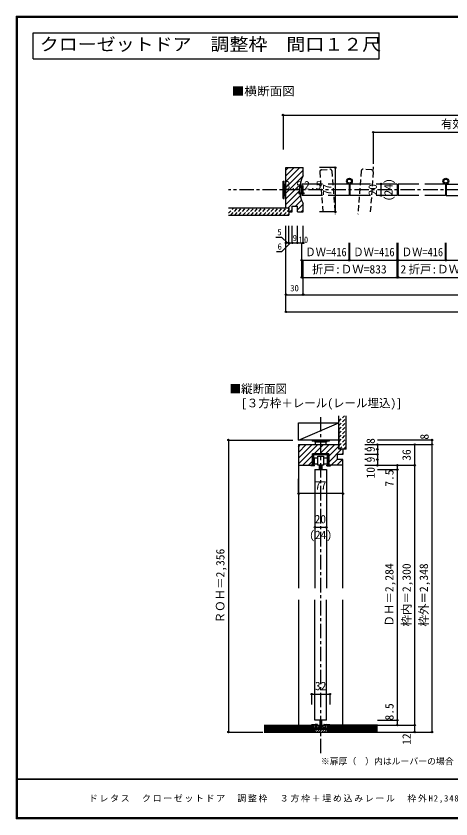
# Model space of a CAD drawing. Units: millimetres, scale not verified. Extents: x -973 to 977, y -701 to 696.
# Drawn here: x -973 to -217, y -701 to 696 of the extents above; entities that cross this region are included whole.
import ezdxf
from ezdxf.enums import TextEntityAlignment as Align

# ---------------------------------------------------------------- set-up
doc = ezdxf.new("R2010")
doc.units = ezdxf.units.MM
doc.header["$LTSCALE"] = 5
doc.header["$PDMODE"] = 32
doc.header["$PDSIZE"] = 2.5
for name, pattern in [('CHAIN1', [8, 5, -1, 1, -1]), ('DASHED1', [1.8, 1.2, -0.6]), ('DASHED2', [3, 2, -1])]:
    doc.linetypes.add(name, pattern=pattern)
for name, color, linetype in [('0-0_補助線', 7, 'Continuous'), ('0-1_通り芯', 4, 'CHAIN1'), ('0-3_仕上げ', 7, 'Continuous'), ('0-4_枠', 3, 'Continuous'), ('0-6_扉', 6, 'Continuous'), ('0-7_金物', 7, 'Continuous'), ('0-A_文字', 7, 'Continuous'), ('0-B_寸法', 7, 'Continuous'), ('0-C_ハッチ', 4, 'Continuous'), ('F-1_枠', 6, 'Continuous'), ('F-A_文字', 7, 'Continuous')]:
    doc.layers.add(name, color=color, linetype=linetype)
doc.styles.add('ＭＳ ゴシック', font='')
doc.styles.get('ＭＳ ゴシック').set_extended_font_data('MS Gothic')

msp = doc.modelspace()

# ---------------------------------------------------------------- linework, layer by layer
at = {"layer": '0-0_補助線', "color": 4}
for p, q in [((-479.948, 387.393), (-479.948, 400.948)), ((-476.448, 387.393), (-476.448, 400.948)), ((-473.948, 387.393), (-473.948, 400.948)), ((-476.448, 387.393), (-479.948, 387.393)), ((-473.948, 387.393), (-476.448, 387.393))]:
    msp.add_line(p, q, dxfattribs=at)
at = {"layer": '0-0_補助線'}
for p in [(-479.948, 387.393), (-476.448, 387.393), (-473.948, 387.393)]:
    msp.add_point(p, dxfattribs=at)
at = {"layer": '0-1_通り芯'}
for p, q in [((-351.948, 463.658), (-351.948, 424.921)), ((320.052, 393.658), (-603.948, 393.658)), ((-443.448, -586.651), (-443.448, 0.333))]:
    msp.add_line(p, q, dxfattribs=at)
at = {"layer": '0-3_仕上げ', "color": 4}
for p, q in [((-418.227, 432.158), (-445.432, 432.158)), ((-418.227, 432.158), (-418.227, 355.158)), ((-418.227, 355.158), (-445.432, 355.158)), ((-481.948, -11.642), (-411.948, -11.642)), ((-481.948, -41.642), (-481.948, -11.642)), ((-411.948, -19.642), (-411.948, -49.642)), ((-459.448, -483.75), (-427.448, -483.75)), ((-459.448, -483.75), (-459.448, -501.868)), ((-427.448, -483.75), (-427.448, -501.868))]:
    msp.add_line(p, q, dxfattribs=at)
at = {"layer": '0-3_仕上げ', "color": 2}
for p, q in [((-603.948, 362.158), (-498.948, 362.158)), ((-603.948, 349.658), (-498.948, 349.658)), ((-498.948, 362.158), (-498.948, 349.658)), ((-411.948, -57.667), (-411.948, 0.333)), ((-399.448, -57.667), (-399.448, 0.333)), ((-399.448, -57.667), (-411.948, -57.667)), ((-541.948, -537.667), (-455.948, -537.667)), ((-455.948, -549.667), (-455.948, -537.667)), ((-344.948, -537.667), (-430.948, -537.667)), ((-430.948, -549.667), (-430.948, -537.667)), ((-541.948, -549.667), (-317.867, -549.667))]:
    msp.add_line(p, q, dxfattribs=at)
at = {"layer": '0-3_仕上げ'}
for p, q in [((-541.948, -539.667), (-455.948, -539.667)), ((-541.948, -541.667), (-455.948, -541.667)), ((-541.948, -543.667), (-455.948, -543.667)), ((-430.948, -539.667), (-344.948, -539.667)), ((-430.948, -541.667), (-344.948, -541.667)), ((-430.948, -543.667), (-344.948, -543.667)), ((-541.948, -545.667), (-455.948, -545.667)), ((-541.948, -547.667), (-455.948, -547.667)), ((-430.948, -545.667), (-344.948, -545.667)), ((-430.948, -547.667), (-344.948, -547.667))]:
    msp.add_line(p, q, dxfattribs=at)
at = {"layer": '0-3_仕上げ', "color": 4}
msp.add_lwpolyline([(-411.948, -41.642), (-481.948, -41.642), (-411.948, -11.642)], dxfattribs=at)
at = {"layer": '0-3_仕上げ'}
for p in [(-418.227, 432.158), (-418.227, 355.158), (-459.448, -483.75), (-427.448, -483.75)]:
    msp.add_point(p, dxfattribs=at)
at = {"layer": '0-4_枠'}
for p, q in [((-503.948, 362.158), (-503.948, 432.158)), ((-503.948, 432.158), (-473.948, 432.158)), ((-473.948, 417.658), (-473.948, 432.158)), ((-492.948, 365.158), (-483.948, 365.158)), ((-492.948, 355.158), (-492.948, 365.158)), ((-483.948, 355.158), (-483.948, 365.158)), ((-503.948, 362.158), (-498.948, 362.158)), ((-498.948, 355.158), (-498.948, 362.158)), ((-498.948, 355.158), (-492.948, 355.158)), ((-481.948, -49.667), (-411.948, -49.667)), ((-481.948, -49.667), (-481.948, -299.667)), ((-411.948, -49.667), (-411.948, -57.667)), ((-404.948, -57.667), (-411.948, -57.667)), ((-404.948, -75.667), (-414.948, -75.667)), ((-404.948, -299.667), (-404.948, -75.667)), ((-404.948, -85.667), (-429.448, -85.667)), ((-481.948, -319.667), (-481.948, -537.667)), ((-404.948, -537.667), (-404.948, -319.667))]:
    msp.add_line(p, q, dxfattribs=at)
for points in [[(-483.948, 355.158), (-481.38, 355.158), (-473.948, 355.158), (-473.948, 369.658)], [(-481.948, -85.667), (-457.448, -85.667), (-457.448, -65.666), (-429.448, -65.666), (-429.448, -85.667)], [(-404.948, -57.667), (-404.948, -66.667), (-414.948, -66.667), (-414.948, -75.667)]]:
    msp.add_lwpolyline(points, dxfattribs=at)
msp.add_arc((-428.948, 393.658), 51, 151.92751, 208.07249, dxfattribs=at)
at = {"layer": '0-6_扉', "color": 2, "linetype": 'DASHED2'}
for p, q in [((-445.049, 424.921), (-439.443, 351.158)), ((-442.285, 428.14), (-427.328, 429.277)), ((-424.11, 426.513), (-418.383, 351.158)), ((-372.888, 426.513), (-378.615, 351.158)), ((-354.712, 428.14), (-369.669, 429.277)), ((-351.948, 424.921), (-357.554, 351.158))]:
    msp.add_line(p, q, dxfattribs=at)
at = {"layer": '0-6_扉'}
for p, q in [((-440.261, 403.658), (-476.448, 403.658)), ((-476.448, 403.658), (-476.448, 383.658)), ((-394.073, 403.658), (-430.261, 403.658)), ((-394.073, 403.658), (-394.073, 383.658)), ((-356.886, 403.658), (-393.073, 403.658)), ((-393.073, 403.658), (-393.073, 383.658)), ((-310.698, 403.658), (-346.886, 403.658)), ((-310.698, 403.658), (-310.698, 383.658)), ((-272.511, 403.658), (-308.698, 403.658)), ((-308.698, 403.658), (-308.698, 383.658)), ((-226.323, 403.658), (-262.511, 403.658)), ((-226.323, 403.658), (-226.323, 383.658)), ((-225.323, 403.658), (-189.136, 403.658)), ((-225.323, 403.658), (-225.323, 383.658)), ((-440.261, 383.658), (-476.448, 383.658)), ((-394.073, 383.658), (-430.261, 383.658)), ((-356.886, 383.658), (-393.073, 383.658)), ((-310.698, 383.658), (-346.886, 383.658)), ((-272.511, 383.658), (-308.698, 383.658)), ((-226.323, 383.658), (-262.511, 383.658)), ((-225.323, 383.658), (-189.136, 383.658)), ((-453.448, -93.167), (-453.448, -299.667)), ((-453.448, -93.167), (-433.448, -93.167)), ((-433.448, -93.167), (-433.448, -299.667)), ((-453.448, -529.167), (-453.448, -319.667)), ((-433.448, -529.167), (-433.448, -319.667)), ((-433.448, -529.167), (-453.448, -529.167))]:
    msp.add_line(p, q, dxfattribs=at)
at = {"layer": '0-6_扉', "color": 2, "linetype": 'DASHED2'}
for centre, start, end in [((-442.058, 425.149), 94.34602, 184.34602), ((-427.101, 426.285), 4.34602, 94.34602), ((-369.897, 426.285), 85.65398, 175.65398), ((-354.94, 425.149), 355.65398, 85.65398)]:
    msp.add_arc(centre, 3, start, end, dxfattribs=at)
at = {"layer": '0-7_金物'}
for p, q in [((-508.948, 408.658), (-506.948, 408.658)), ((-508.948, 378.658), (-508.948, 408.658)), ((-506.948, 378.658), (-506.948, 408.658)), ((-506.948, 403.657), (-504.948, 403.657)), ((-504.948, 383.658), (-504.948, 403.657)), ((-504.948, 402.658), (-503.948, 402.658)), ((-508.948, 378.658), (-506.948, 378.658)), ((-506.948, 383.658), (-504.948, 383.658)), ((-504.948, 384.658), (-503.948, 384.658)), ((-458.448, -41.642), (-458.448, -43.642)), ((-428.448, -41.642), (-458.448, -41.642)), ((-428.448, -41.642), (-428.448, -43.642)), ((-428.448, -43.642), (-458.448, -43.642)), ((-453.448, -43.642), (-453.448, -45.642)), ((-433.448, -45.642), (-453.448, -45.642)), ((-452.448, -49.667), (-452.448, -45.642)), ((-434.448, -45.642), (-434.448, -49.667)), ((-433.448, -43.642), (-433.448, -45.642)), ((-457.448, -85.667), (-457.448, -65.666)), ((-429.448, -65.666), (-457.448, -65.666)), ((-455.448, -85.667), (-455.448, -67.667)), ((-431.448, -67.667), (-455.448, -67.667)), ((-431.448, -85.667), (-431.448, -67.667)), ((-429.448, -85.667), (-429.448, -65.666)), ((-448.448, -83.465), (-454.478, -83.465)), ((-438.448, -72.465), (-432.478, -72.465)), ((-432.478, -83.465), (-438.448, -83.465)), ((-432.478, -72.465), (-432.478, -83.465)), ((-457.448, -85.667), (-460.448, -85.667)), ((-460.448, -85.667), (-460.448, -86.667)), ((-454.151, -86.667), (-460.448, -86.667)), ((-438.448, -85.667), (-448.448, -85.667)), ((-445.448, -93.167), (-445.448, -85.667)), ((-441.448, -93.167), (-445.448, -93.167)), ((-441.448, -85.667), (-441.448, -93.167)), ((-432.616, -86.667), (-432.616, -85.667)), ((-431.448, -85.667), (-432.616, -85.667)), ((-432.616, -86.667), (-426.448, -86.667)), ((-429.448, -85.667), (-426.448, -85.667)), ((-426.448, -85.667), (-426.448, -86.667)), ((-444.948, -529.167), (-444.948, -538.228)), ((-441.948, -529.167), (-441.948, -538.228)), ((-453.148, -536.467), (-459.148, -537.067)), ((-453.148, -537.667), (-459.148, -537.667)), ((-449.548, -536.467), (-453.148, -536.467)), ((-453.148, -543.167), (-453.148, -537.667)), ((-451.948, -538.167), (-451.948, -543.467)), ((-451.948, -543.467), (-449.948, -543.467)), ((-451.648, -544.667), (-435.248, -544.667)), ((-451.448, -537.667), (-449.548, -537.667)), ((-436.448, -538.228), (-450.448, -538.228)), ((-449.948, -542.667), (-449.948, -543.467)), ((-449.148, -542.467), (-449.748, -542.467)), ((-448.948, -542.667), (-448.948, -543.467)), ((-439.448, -540.228), (-447.448, -540.228)), ((-447.448, -540.228), (-447.448, -542.228)), ((-444.948, -540.228), (-444.948, -541.011)), ((-441.948, -541.011), (-444.948, -541.011)), ((-441.948, -540.228), (-441.948, -541.011)), ((-439.448, -540.228), (-439.448, -542.228)), ((-437.948, -542.667), (-437.948, -543.467)), ((-437.148, -542.467), (-437.748, -542.467)), ((-437.348, -536.467), (-433.748, -536.467)), ((-435.448, -537.667), (-437.348, -537.667)), ((-436.948, -542.667), (-436.948, -543.467)), ((-436.948, -543.467), (-434.948, -543.467)), ((-436.448, -538.228), (-436.448, -542.228)), ((-434.948, -538.167), (-434.948, -543.467)), ((-427.748, -537.067), (-433.748, -536.467)), ((-427.748, -537.667), (-433.748, -537.667)), ((-433.748, -543.167), (-433.748, -537.667))]:
    msp.add_line(p, q, dxfattribs=at)
at = {"layer": '0-7_金物', "color": 3}
for p, q in [((-453.448, -542.667), (-454.948, -542.667)), ((-453.448, -542.667), (-453.448, -544.667)), ((-453.448, -544.667), (-433.448, -544.667)), ((-433.448, -542.667), (-431.98, -542.667)), ((-433.448, -542.667), (-433.448, -544.667)), ((-431.98, -542.667), (-431.98, -549.667))]:
    msp.add_line(p, q, dxfattribs=at)
at = {"layer": '0-7_金物'}
for points in [[(-448.448, -85.667), (-448.448, -69.666), (-438.448, -69.666), (-438.448, -85.667)], [(-454.478, -83.465), (-454.478, -72.465), (-448.448, -72.465)], [(-454.151, -86.667), (-454.151, -85.667), (-455.448, -85.667)], [(-450.448, -538.228), (-450.448, -542.228), (-436.448, -542.228)], [(-448.948, -543.467), (-443.748, -543.467), (-443.448, -543.767), (-443.148, -543.467), (-437.948, -543.467)]]:
    msp.add_lwpolyline(points, dxfattribs=at)
at = {"layer": '0-7_金物', "color": 3}
msp.add_lwpolyline([(-454.948, -542.667), (-454.948, -549.667), (-431.98, -549.667)], dxfattribs=at)
at = {"layer": '0-7_金物'}
for centre, radius in [((-393.573, 408.658), 5), ((-393.573, 408.658), 3.5), ((-225.823, 408.658), 5), ((-225.823, 408.658), 3.5)]:
    msp.add_circle(centre, radius, dxfattribs=at)
for centre, radius, start, end in [((-459.148, -537.367), 0.3, 90, 270), ((-451.648, -543.167), 1.5, 180, 270), ((-451.448, -538.167), 0.5, 90, 180), ((-449.748, -542.667), 0.2, 90, 180), ((-449.548, -537.067), 0.6, 0, 90), ((-449.548, -537.067), 0.6, 270, 0), ((-449.148, -542.667), 0.2, 0, 90), ((-437.348, -537.067), 0.6, 90, 180), ((-437.348, -537.067), 0.6, 180, 270), ((-437.748, -542.667), 0.2, 90, 180), ((-437.148, -542.667), 0.2, 0, 90), ((-435.448, -538.167), 0.5, 0, 90), ((-435.248, -543.167), 1.5, 270, 0), ((-427.748, -537.367), 0.3, 270, 90)]:
    msp.add_arc(centre, radius, start, end, dxfattribs=at)
at = {"layer": '0-7_金物', "linetype": 'DASHED1'}
for centre, start, end in [((-459.148, -537.367), 270, 90), ((-427.748, -537.367), 90, 270)]:
    msp.add_arc(centre, 0.3, start, end, dxfattribs=at)
at = {"layer": '0-A_文字', "color": 3}
for p, q in [((-943.333, 621.667), (-943.333, 666.667)), ((-943.333, 666.667), (-341.667, 666.667)), ((-341.667, 621.667), (-341.667, 666.667)), ((-943.333, 621.667), (-341.667, 621.667))]:
    msp.add_line(p, q, dxfattribs=at)
at = {"layer": '0-B_寸法', "color": 4}
for p, q in [((-508.948, 523.658), (225.052, 523.658)), ((-508.948, 523.658), (-508.948, 463.658)), ((-351.948, 493.658), (-351.948, 463.658)), ((-351.948, 493.658), (68.052, 493.658)), ((-338.813, 403.658), (-338.813, 383.658)), ((-503.948, 301.158), (-503.948, 331.158)), ((-498.948, 301.158), (-498.948, 331.158)), ((-492.948, 301.158), (-492.948, 331.158)), ((-483.948, 301.158), (-483.948, 331.158)), ((-473.948, 301.158), (-473.948, 331.158)), ((-521.523, 311.158), (-511.448, 311.158)), ((-501.448, 301.158), (-511.448, 311.158)), ((-495.948, 301.158), (-510.948, 286.158)), ((-503.948, 181.158), (-503.948, 301.158)), ((-503.948, 301.158), (-473.948, 301.158)), ((-476.448, 271.158), (-476.448, 301.158)), ((-394.073, 271.158), (-394.073, 301.158)), ((-393.073, 271.158), (-393.073, 301.158)), ((-310.698, 271.158), (-310.698, 301.158)), ((-308.698, 271.158), (-308.698, 301.158)), ((-226.323, 271.158), (-226.323, 301.158)), ((-225.323, 271.158), (-225.323, 301.158)), ((-520.156, 286.158), (-510.948, 286.158)), ((-476.448, 271.158), (-394.073, 271.158)), ((-476.448, 241.158), (-476.448, 271.158)), ((-473.948, 211.158), (-473.948, 271.158)), ((-393.073, 271.158), (-310.698, 271.158)), ((-310.698, 241.158), (-310.698, 271.158)), ((-308.698, 271.158), (-226.323, 271.158)), ((-308.698, 241.158), (-308.698, 271.158)), ((-225.323, 271.158), (-142.948, 271.158)), ((-476.448, 241.158), (-310.698, 241.158)), ((-310.698, 241.158), (-308.698, 241.158)), ((-308.698, 241.158), (-142.948, 241.158)), ((-503.948, 211.158), (-473.948, 211.158)), ((-473.948, 211.158), (190.052, 211.158)), ((-503.948, 181.158), (220.052, 181.158)), ((-603.948, -41.642), (-491.948, -41.642)), ((-603.948, -41.642), (-603.948, -549.667)), ((-249.948, -41.667), (-344.948, -41.667)), ((-249.948, -41.667), (-249.948, -549.667)), ((-366.948, -49.667), (-249.948, -49.667)), ((-344.948, -49.667), (-344.948, -85.666)), ((-279.948, -549.667), (-279.948, -49.667)), ((-363.531, -57.667), (-366.948, -57.667)), ((-344.948, -66.667), (-366.948, -66.667)), ((-344.948, -57.667), (-347.037, -57.667)), ((-363.531, -75.667), (-366.948, -75.667)), ((-344.948, -75.667), (-347.037, -75.667)), ((-366.948, -85.666), (-309.948, -85.666)), ((-344.948, -93.167), (-309.948, -93.167)), ((-309.948, -537.667), (-309.948, -85.666)), ((-309.948, -85.666), (-279.948, -85.666)), ((-481.948, -134.914), (-481.948, -109.295)), ((-404.948, -134.914), (-404.948, -109.295)), ((-404.948, -134.914), (-481.948, -134.914)), ((-453.448, -179.459), (-453.448, -193.498)), ((-433.448, -179.459), (-433.448, -193.498)), ((-453.448, -193.498), (-433.448, -193.498)), ((-344.948, -529.167), (-309.948, -529.167)), ((-344.948, -537.667), (-279.948, -537.667)), ((-603.948, -549.667), (-543.948, -549.667)), ((-344.948, -549.667), (-249.948, -549.667)), ((-309.948, -549.667), (-279.948, -549.667))]:
    msp.add_line(p, q, dxfattribs=at)
at = {"layer": '0-B_寸法'}
for p in [(-508.948, 523.658), (-351.948, 493.658), (-338.813, 403.658), (-338.813, 383.658), (-503.948, 301.158), (-498.948, 301.158), (-492.948, 301.158), (-483.948, 301.158), (-473.948, 301.158), (-476.448, 271.158), (-394.073, 271.158), (-393.073, 271.158), (-310.698, 271.158), (-308.698, 271.158), (-226.323, 271.158), (-225.323, 271.158), (-476.448, 241.158), (-310.698, 241.158), (-308.698, 241.158), (-503.948, 211.158), (-473.948, 211.158), (-503.948, 181.158), (-603.948, -41.642), (-249.948, -41.667), (-344.948, -49.667), (-279.948, -49.667), (-249.948, -49.667), (-344.948, -57.667), (-344.948, -66.667), (-344.948, -75.667), (-344.948, -85.666), (-309.948, -85.666), (-309.948, -93.167), (-279.948, -85.666), (-481.948, -134.914), (-404.948, -134.914), (-453.448, -193.498), (-433.448, -193.498), (-309.948, -529.167), (-309.948, -537.667), (-279.948, -537.667), (-603.948, -549.667), (-279.948, -549.667), (-249.948, -549.667)]:
    msp.add_point(p, dxfattribs=at)
at = {"layer": '0-C_ハッチ'}
for p, q in [((-503.948, 427.576), (-499.367, 432.158)), ((-503.948, 407.777), (-479.568, 432.158)), ((-503.948, 417.676), (-489.467, 432.158)), ((-503.948, 397.877), (-473.948, 427.877)), ((-503.948, 387.978), (-473.948, 417.978)), ((-503.948, 378.078), (-479.099, 402.928)), ((-503.948, 368.179), (-479.927, 392.2)), ((-500.07, 362.158), (-478.893, 383.335)), ((-487.171, 365.158), (-476.667, 375.661)), ((-483.948, 358.48), (-473.948, 368.48)), ((-497.171, 355.158), (-492.948, 359.38)), ((-477.372, 355.158), (-473.948, 358.581)), ((-481.948, -82.954), (-448.661, -49.667)), ((-481.948, -73.054), (-458.56, -49.667)), ((-481.948, -63.155), (-468.46, -49.667)), ((-481.948, -53.255), (-478.359, -49.667)), ((-454.761, -65.666), (-438.761, -49.667)), ((-444.862, -65.666), (-428.862, -49.667)), ((-434.962, -65.666), (-418.962, -49.667)), ((-429.448, -70.052), (-411.948, -52.552)), ((-474.761, -85.667), (-457.448, -68.354)), ((-429.448, -79.951), (-407.163, -57.667)), ((-406.264, -66.667), (-404.948, -65.351)), ((-464.862, -85.667), (-457.448, -78.253)), ((-425.264, -85.667), (-414.948, -75.351)), ((-415.364, -85.667), (-405.364, -75.667)), ((-405.465, -85.667), (-404.948, -85.15)), ((-454.948, -546.02), (-453.448, -544.52)), ((-454.352, -549.667), (-449.352, -544.667)), ((-450.11, -549.667), (-445.11, -544.667)), ((-445.867, -549.667), (-440.867, -544.667)), ((-441.624, -549.667), (-436.624, -544.667)), ((-437.382, -549.667), (-431.98, -544.265)), ((-433.139, -549.667), (-431.98, -548.507))]:
    msp.add_line(p, q, dxfattribs=at)
at = {"layer": '0-C_ハッチ', "linetype": 'DASHED1'}
for p, q in [((-603.948, 352.727), (-594.518, 362.158)), ((-599.947, 349.658), (-587.447, 362.158)), ((-592.875, 349.658), (-580.375, 362.158)), ((-585.804, 349.658), (-573.304, 362.158)), ((-578.733, 349.658), (-566.233, 362.158)), ((-571.662, 349.658), (-559.162, 362.158)), ((-564.591, 349.658), (-552.091, 362.158)), ((-557.52, 349.658), (-545.02, 362.158)), ((-550.449, 349.658), (-537.949, 362.158)), ((-543.378, 349.658), (-530.878, 362.158)), ((-536.307, 349.658), (-523.807, 362.158)), ((-529.236, 349.658), (-516.736, 362.158)), ((-522.165, 349.658), (-509.665, 362.158)), ((-515.094, 349.658), (-502.594, 362.158)), ((-508.023, 349.658), (-498.948, 358.732)), ((-500.952, 349.658), (-498.948, 351.661)), ((-411.948, -9.277), (-402.338, 0.333)), ((-411.948, -16.348), (-399.448, -3.848)), ((-411.948, -23.419), (-399.448, -10.919)), ((-411.948, -30.49), (-399.448, -17.99)), ((-411.948, -37.561), (-399.448, -25.061)), ((-411.948, -44.632), (-399.448, -32.132)), ((-411.948, -51.703), (-399.448, -39.203)), ((-410.841, -57.667), (-399.448, -46.274)), ((-403.77, -57.667), (-399.448, -53.345))]:
    msp.add_line(p, q, dxfattribs=at)
at = {"layer": 'F-1_枠'}
for p, q in [((-973.347, 695.833), (-973.347, -700.833)), ((-973.347, 695.833), (976.653, 695.833)), ((-973.347, 695), (976.653, 695)), ((-973.347, 694.167), (976.653, 694.167)), ((-972.514, 695.833), (-972.514, -700.833)), ((-971.68, 695.833), (-971.68, -700.833)), ((976.653, -631.667), (-973.347, -631.667)), ((976.653, -632.5), (-973.347, -632.5)), ((976.653, -699.167), (-973.347, -699.167)), ((976.653, -700), (-973.347, -700)), ((976.653, -700.833), (-973.347, -700.833))]:
    msp.add_line(p, q, dxfattribs=at)

# ---------------------------------------------------------------- texts
at = {"layer": '0-0_補助線', "style": 'ＭＳ ゴシック'}
for s, p in [('3.5', (-506.182, 389.893)), ('2.5', (-472.217, 389.893))]:
    msp.add_text(s, height=14.66, dxfattribs=at).set_placement(p, align=Align.BOTTOM_LEFT)
at = {"layer": '0-3_仕上げ', "style": 'ＭＳ ゴシック'}
msp.add_text('77', height=14.66, rotation=90, dxfattribs=at).set_placement((-420.727, 383.658), align=Align.BOTTOM_LEFT)
msp.add_text('32', height=14.66, dxfattribs=at).set_placement((-453.448, -481.25), align=Align.BOTTOM_LEFT)
at = {"layer": '0-A_文字', "color": 3, "style": 'ＭＳ ゴシック', "width": 1.1}
msp.add_text('クローゼットドア\u3000調整枠\u3000間口１２尺', height=21.99, dxfattribs=at).set_placement((-932.083, 629.167), align=Align.BOTTOM_LEFT)
at = {"layer": '0-A_文字', "style": 'ＭＳ ゴシック', "width": 1.1}
msp.add_text('■横断面図', height=14.66, dxfattribs=at).set_placement((-598.37, 553.344), align=Align.BOTTOM_LEFT)
at = {"layer": '0-A_文字', "style": 'ＭＳ ゴシック'}
msp.add_text('(24)', height=14.66, rotation=90, dxfattribs=at).set_placement((-313.942, 373.658), align=Align.BOTTOM_LEFT)
for s, height, p in [('■縦断面図', 14.66, (-601.948, 35.515)), ('\u3000[３方枠＋レール(レール埋込)]', 14.66, (-601.948, 10.761)), ('(24)', 14.66, (-463.448, -218.369)), ('※扉厚（\u3000）内はルーバーの場合', 11, (-443.177, -609.366))]:
    msp.add_text(s, height=height, dxfattribs=at).set_placement(p, align=Align.BOTTOM_LEFT)
at = {"layer": '0-B_寸法', "style": 'ＭＳ ゴシック'}
for s, height, p in [('有効開口寸法＝2,849', 14.66, (-234.299, 496.158)), ('5', 11, (-518.948, 311.158)), ('9', 11, (-492.198, 301.158)), ('6', 11, (-518.448, 286.158)), ('折戸:ＤＷ=833', 14.66, (-458.573, 243.658)), ('2', 14.66, (-304.698, 243.658)), ('折戸:ＤＷ=833', 14.66, (-290.823, 243.658)), ('30', 11, (-496.448, 213.658)), ('77', 14.66, (-453.448, -132.414)), ('20', 14.66, (-454.073, -190.998))]:
    msp.add_text(s, height=height, dxfattribs=at).set_placement(p, align=Align.BOTTOM_LEFT)
for s, p in [('20', (-341.313, 383.658)), ('8', (-344.948, -48.408)), ('8', (-251.324, -40.959)), ('9', (-344.948, -62.667)), ('36', (-282.448, -77.667)), ('9', (-344.948, -80.667)), ('10', (-344.948, -108.61)), ('7.5', (-312.353, -122.826)), ('ＲＯＨ＝2,356', (-606.448, -360.654)), ('ＤＨ＝2,284', (-312.448, -366.167)), ('枠内＝2,300', (-282.448, -366.167)), ('枠外＝2,348', (-252.448, -366.167)), ('8.5', (-312.359, -529.522)), ('12', (-282.448, -571.963))]:
    msp.add_text(s, height=14.66, rotation=90, dxfattribs=at).set_placement(p, align=Align.BOTTOM_LEFT)
at = {"layer": '0-B_寸法', "style": 'ＭＳ ゴシック', "width": 0.9}
for p in [(-470.261, 273.658), (-386.886, 273.658), (-302.511, 273.658)]:
    msp.add_text('ＤＷ=416', height=14.66, dxfattribs=at).set_placement(p, align=Align.BOTTOM_LEFT)
at = {"layer": '0-B_寸法', "insert": (-482.073, 301.158), "char_height": 11, "attachment_point": 7, "style": 'ＭＳ ゴシック'}
msp.add_mtext('\\T1.36;\\W0.9;10', dxfattribs=at)
at = {"layer": 'F-A_文字', "insert": (-846.68, -673.333), "char_height": 11, "attachment_point": 7, "style": 'ＭＳ ゴシック'}
msp.add_mtext('\\T1.2;ドレタス\u3000クローゼットドア\\~\\~調整枠\u3000３方枠＋埋め込みレール\u3000枠外H2,348\u3000枠外W3,393', dxfattribs=at)

doc.saveas('drawing.dxf')
